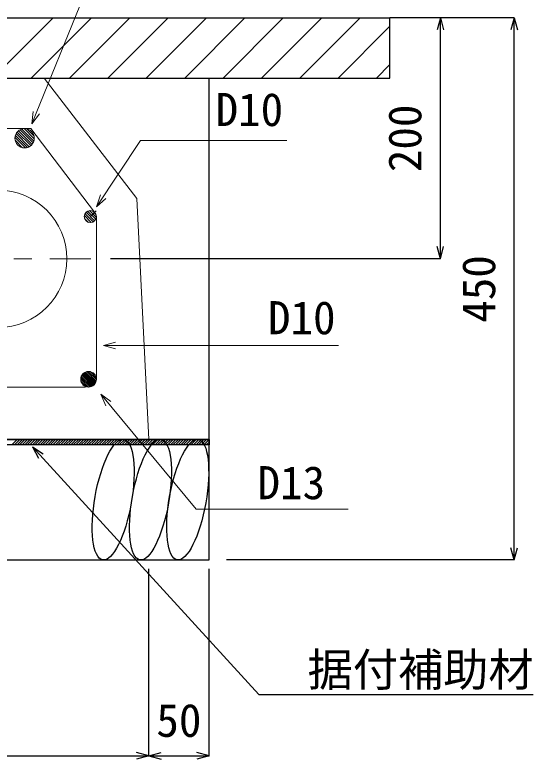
# Model space of a CAD drawing. Units: millimetres, scale not verified. Extents: x -9755 to 16726, y -7413 to 4835.
# Drawn here: x 4798 to 5228, y -5604 to -4986 of the extents above; entities that cross this region are included whole.
import ezdxf
from ezdxf.enums import TextEntityAlignment as Align

# ---------------------------------------------------------------- set-up
doc = ezdxf.new("R2010")
doc.units = ezdxf.units.MM
doc.header["$LTSCALE"] = 15
doc.linetypes.add('CHAIN1', pattern=[8, 5, -1, 1, -1])
doc.layers.add('0-1_ブロック', color=2, linetype='Continuous', lineweight=18)
doc.layers.add('0-A', color=7, linetype='Continuous', lineweight=18)
for name, color, linetype in [('0-3_鉄筋', 7, 'Continuous'), ('0-5_ｼﾞｮｲﾝﾄ詳細図', 7, 'Continuous'), ('0-6_寸法', 4, 'Continuous'), ('0-B', 4, 'Continuous')]:
    doc.layers.add(name, color=color, linetype=linetype)
doc.styles.add('ＭＳ ゴシック', font='')
doc.styles.get('ＭＳ ゴシック').set_extended_font_data('MS Gothic')

msp = doc.modelspace()

# ---------------------------------------------------------------- linework, layer by layer
at = {"layer": '0-1_ブロック', "color": 3}
for p, q in [((4822.69, -5038.66), (4546.02, -5038.66)), ((4822.69, -5038.66), (4899.36, -5138.66)), ((4909.36, -5338.66), (4899.36, -5138.66)), ((4909.36, -5338.66), (4459.36, -5338.66))]:
    msp.add_line(p, q, dxfattribs=at)
at = {"layer": '0-1_ブロック'}
for p, q in [((4557.21, -5080.66), (4811.5, -5080.66)), ((4812.54, -5093.73), (4801.28, -5082.47)), ((4813.39, -5092.46), (4802.55, -5081.62)), ((4814.02, -5090.96), (4804.05, -5081)), ((4814.34, -5089.16), (4805.85, -5080.67)), ((4814.15, -5086.85), (4808.16, -5080.86)), ((4864.39, -5150.12), (4811.5, -5080.66)), ((4806.96, -5096.63), (4798.38, -5088.05)), ((4808.74, -5096.29), (4798.72, -5086.27)), ((4810.23, -5095.66), (4799.35, -5084.79)), ((4811.48, -5094.8), (4800.22, -5083.53)), ((4804.68, -5096.48), (4798.53, -5090.33)), ((4863.25, -5158.05), (4856.47, -5151.26)), ((4864.45, -5157.13), (4857.38, -5150.06)), ((4865.33, -5155.88), (4858.63, -5149.18)), ((4865.82, -5154.25), (4860.26, -5148.69)), ((4860.86, -5153.66), (4865.58, -5148.93)), ((4865.5, -5151.81), (4862.7, -5149.01)), ((4861.67, -5158.59), (4855.92, -5152.84)), ((4859.4, -5158.44), (4856.07, -5155.11)), ((4865.86, -5153.66), (4865.86, -5288.66)), ((4861.74, -5294.7), (4853.31, -5286.27)), ((4862.69, -5294.23), (4853.78, -5285.32)), ((4863.52, -5293.65), (4854.36, -5284.49)), ((4864.24, -5292.95), (4855.06, -5283.78)), ((4864.84, -5292.14), (4855.87, -5283.17)), ((4865.33, -5291.22), (4856.8, -5282.68)), ((4865.68, -5290.15), (4857.86, -5282.33)), ((4865.85, -5288.91), (4859.1, -5282.16)), ((4865.73, -5287.37), (4860.64, -5282.28)), ((4864.63, -5284.86), (4863.15, -5283.38)), ((4859.37, -5295.16), (4852.86, -5288.64)), ((4860.65, -5295.03), (4852.99, -5287.36)), ((4857.76, -5294.96), (4853.05, -5290.25)), ((4511.86, -5295.16), (4856.86, -5295.16))]:
    msp.add_line(p, q, dxfattribs=at)
at = {"layer": '0-1_ブロック', "color": 7, "linetype": 'CHAIN1'}
msp.add_line((4707.36, -5188.66), (4861.36, -5188.66), dxfattribs=at)
at = {"layer": '0-1_ブロック'}
for centre, radius in [((4806.36, -5088.66), 8), ((4860.86, -5153.66), 5), ((4859.36, -5288.66), 6.5)]:
    msp.add_circle(centre, radius, dxfattribs=at)
at = {"layer": '0-1_ブロック', "color": 7}
msp.add_circle((4784.36, -5188.66), 57, dxfattribs=at)
at = {"layer": '0-3_鉄筋'}
for p, q in [((4259.36, -4988.66), (5109.36, -4988.66)), ((4780.02, -5038.66), (4830.02, -4988.66)), ((4811.84, -5038.66), (4861.84, -4988.66)), ((4843.66, -5038.66), (4893.66, -4988.66)), ((4875.48, -5038.66), (4925.48, -4988.66)), ((4907.3, -5038.66), (4957.3, -4988.66)), ((4939.12, -5038.66), (4989.12, -4988.66)), ((4970.94, -5038.66), (5020.94, -4988.66)), ((5002.76, -5038.66), (5052.76, -4988.66)), ((5034.58, -5038.66), (5084.58, -4988.66)), ((5109.36, -5038.66), (5109.36, -4988.66)), ((5066.4, -5038.66), (5109.36, -4995.7)), ((5098.22, -5038.66), (5109.36, -5027.52)), ((4259.36, -5038.66), (5109.36, -5038.66))]:
    msp.add_line(p, q, dxfattribs=at)
at = {"layer": '0-5_ｼﾞｮｲﾝﾄ詳細図'}
for p, q in [((4959.36, -5438.66), (4959.36, -5038.66)), ((4959.36, -5338.66), (4409.36, -5338.66)), ((4409.36, -5438.66), (4959.36, -5438.66))]:
    msp.add_line(p, q, dxfattribs=at)
for centre in [(4879.83, -5388.65), (4910.74, -5388.65), (4941.64, -5388.65)]:
    msp.add_ellipse(centre, major_axis=(8.81, 49.96), ratio=0.3, dxfattribs=at)
at = {"layer": '0-6_寸法'}
for p, q in [((5212.45, -4988.66), (5109.36, -4988.66)), ((5151.21, -4988.66), (5148.49, -4998.8)), ((5151.21, -5188.66), (5151.21, -4988.66)), ((5151.21, -4988.66), (5153.93, -4998.8)), ((5212.45, -4988.66), (5209.73, -4998.8)), ((5212.45, -5438.66), (5212.45, -4988.66)), ((5212.45, -4988.66), (5215.17, -4998.8)), ((5151.21, -5188.66), (5148.49, -5178.51)), ((5151.21, -5188.66), (5153.93, -5178.51)), ((5151.21, -5188.66), (4877.5, -5188.66)), ((5212.45, -5438.66), (5209.73, -5428.51)), ((5212.45, -5438.66), (5215.17, -5428.51)), ((5212.45, -5438.66), (4973.74, -5438.66)), ((4909.36, -5601.2), (4909.36, -5446.06)), ((4959.36, -5601.2), (4959.36, -5446.06)), ((4459.36, -5601.2), (4909.36, -5601.2)), ((4909.36, -5601.2), (4899.21, -5598.48)), ((4909.36, -5601.2), (4899.21, -5603.92)), ((4909.36, -5601.2), (4919.5, -5598.48)), ((4909.36, -5601.2), (4959.36, -5601.2)), ((4909.36, -5601.2), (4919.5, -5603.92)), ((4959.36, -5601.2), (4949.21, -5598.48)), ((4959.36, -5601.2), (4949.21, -5603.92))]:
    msp.add_line(p, q, dxfattribs=at)
at = {"layer": '0-A'}
for p, q in [((4812.26, -5076.75), (4813.56, -5066.33)), ((4812.26, -5076.75), (4818.6, -5068.38)), ((4865.97, -5145.51), (4902.38, -5090.38)), ((4902.38, -5090.38), (5023.72, -5090.38)), ((4865.97, -5145.51), (4869.3, -5135.55)), ((4865.97, -5145.51), (4873.83, -5138.54)), ((4871.72, -5260.67), (4881.87, -5257.95)), ((4871.72, -5260.67), (5066.65, -5260.67)), ((4871.72, -5260.67), (4881.87, -5263.39)), ((4869.43, -5301.06), (4873.82, -5310.6)), ((4948.6, -5396.51), (5074.73, -5396.51))]:
    msp.add_line(p, q, dxfattribs=at)
for points in [[(4812.26, -5076.75), (4855.79, -4969.61), (4962.93, -4969.61)], [(4948.6, -5396.51), (4869.43, -5301.06), (4878, -5307.13)]]:
    msp.add_lwpolyline(points, dxfattribs=at)
at = {"layer": '0-B'}
for p, q in [((4795.78, -5343.16), (4800.28, -5338.66)), ((4797.9, -5343.16), (4802.4, -5338.66)), ((4800.03, -5343.16), (4804.53, -5338.66)), ((4802.15, -5343.16), (4806.65, -5338.66)), ((4804.27, -5343.16), (4808.77, -5338.66)), ((4806.39, -5343.16), (4810.89, -5338.66)), ((4808.51, -5343.16), (4813.01, -5338.66)), ((4810.63, -5343.16), (4815.13, -5338.66)), ((4812.75, -5343.16), (4817.25, -5338.66)), ((4814.88, -5343.16), (4819.38, -5338.66)), ((4817, -5343.16), (4821.5, -5338.66)), ((4819.12, -5343.16), (4823.62, -5338.66)), ((4821.24, -5343.16), (4825.74, -5338.66)), ((4823.36, -5343.16), (4827.86, -5338.66)), ((4825.48, -5343.16), (4829.98, -5338.66)), ((4827.6, -5343.16), (4832.1, -5338.66)), ((4829.72, -5343.16), (4834.22, -5338.66)), ((4831.85, -5343.16), (4836.35, -5338.66)), ((4833.97, -5343.16), (4838.47, -5338.66)), ((4836.09, -5343.16), (4840.59, -5338.66)), ((4838.21, -5343.16), (4842.71, -5338.66)), ((4840.33, -5343.16), (4844.83, -5338.66)), ((4842.45, -5343.16), (4846.95, -5338.66)), ((4844.57, -5343.16), (4849.07, -5338.66)), ((4846.7, -5343.16), (4851.2, -5338.66)), ((4848.82, -5343.16), (4853.32, -5338.66)), ((4850.94, -5343.16), (4855.44, -5338.66)), ((4853.06, -5343.16), (4857.56, -5338.66)), ((4855.18, -5343.16), (4859.68, -5338.66)), ((4857.3, -5343.16), (4861.8, -5338.66)), ((4859.42, -5343.16), (4863.92, -5338.66)), ((4861.54, -5343.16), (4866.04, -5338.66)), ((4863.67, -5343.16), (4868.17, -5338.66)), ((4865.79, -5343.16), (4870.29, -5338.66)), ((4867.91, -5343.16), (4872.41, -5338.66)), ((4870.03, -5343.16), (4874.53, -5338.66)), ((4872.15, -5343.16), (4876.65, -5338.66)), ((4874.27, -5343.16), (4878.77, -5338.66)), ((4876.39, -5343.16), (4880.89, -5338.66)), ((4878.51, -5343.16), (4883.01, -5338.66)), ((4880.64, -5343.16), (4885.14, -5338.66)), ((4882.76, -5343.16), (4887.26, -5338.66)), ((4884.88, -5343.16), (4889.38, -5338.66)), ((4887, -5343.16), (4891.5, -5338.66)), ((4889.12, -5343.16), (4893.62, -5338.66)), ((4891.24, -5343.16), (4895.74, -5338.66)), ((4893.36, -5343.16), (4897.86, -5338.66)), ((4895.49, -5343.16), (4899.99, -5338.66)), ((4897.61, -5343.16), (4902.11, -5338.66)), ((4899.73, -5343.16), (4904.23, -5338.66)), ((4901.85, -5343.16), (4906.35, -5338.66)), ((4903.97, -5343.16), (4908.47, -5338.66)), ((4906.09, -5343.16), (4910.59, -5338.66)), ((4908.21, -5343.16), (4912.71, -5338.66)), ((4910.33, -5343.16), (4914.83, -5338.66)), ((4912.46, -5343.16), (4916.96, -5338.66)), ((4914.58, -5343.16), (4919.08, -5338.66)), ((4916.7, -5343.16), (4921.2, -5338.66)), ((4918.82, -5343.16), (4923.32, -5338.66)), ((4920.94, -5343.16), (4925.44, -5338.66)), ((4923.06, -5343.16), (4927.56, -5338.66)), ((4925.18, -5343.16), (4929.68, -5338.66)), ((4927.31, -5343.16), (4931.81, -5338.66)), ((4929.43, -5343.16), (4933.93, -5338.66)), ((4931.55, -5343.16), (4936.05, -5338.66)), ((4933.67, -5343.16), (4938.17, -5338.66)), ((4935.79, -5343.16), (4940.29, -5338.66)), ((4937.91, -5343.16), (4942.41, -5338.66)), ((4940.03, -5343.16), (4944.53, -5338.66)), ((4942.15, -5343.16), (4946.65, -5338.66)), ((4944.28, -5343.16), (4948.78, -5338.66)), ((4946.4, -5343.16), (4950.9, -5338.66)), ((4948.52, -5343.16), (4953.02, -5338.66)), ((4950.64, -5343.16), (4955.14, -5338.66)), ((4952.76, -5343.16), (4957.26, -5338.66)), ((4954.88, -5343.16), (4959.36, -5338.68)), ((4957, -5343.16), (4959.36, -5340.8)), ((4812.92, -5344.77), (5000.61, -5550.4)), ((4812.92, -5344.77), (4817.75, -5354.1)), ((4812.92, -5344.77), (4821.76, -5350.43)), ((4959.13, -5343.16), (4959.36, -5342.93)), ((5000.61, -5550.4), (5228.14, -5550.4))]:
    msp.add_line(p, q, dxfattribs=at)
msp.add_lwpolyline([(4409.36, -5338.66), (4959.36, -5338.66), (4959.36, -5343.16), (4409.36, -5343.16)], close=True, dxfattribs=at)

# ---------------------------------------------------------------- texts
at = {"layer": '0-6_寸法', "style": 'ＭＳ ゴシック'}
for s, p in [('200', (5143.71, -5116.78)), ('450', (5204.95, -5241.78))]:
    msp.add_text(s, height=27.49, rotation=90, dxfattribs=at).set_placement(p, align=Align.BOTTOM_LEFT)
msp.add_text('50', height=27.49, dxfattribs=at).set_placement((4915.61, -5593.7), align=Align.BOTTOM_LEFT)
at = {"layer": '0-A', "color": 4, "style": 'ＭＳ ゴシック'}
for s, p in [('D10', (4964.74, -5086.77)), ('D10', (5008.18, -5259.58)), ('D13', (4999.5, -5396.48))]:
    msp.add_text(s, height=27.49, dxfattribs=at).set_placement(p, align=Align.BOTTOM_LEFT)
at = {"layer": '0-B', "style": 'ＭＳ ゴシック'}
msp.add_text('据付補助材', height=27.49, dxfattribs=at).set_placement((5041.06, -5551.66), align=Align.BOTTOM_LEFT)

doc.saveas('drawing.dxf')
